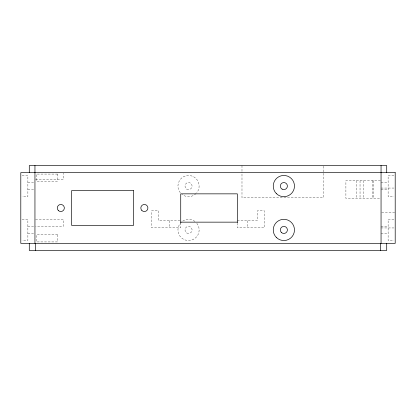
<?xml version="1.0" encoding="UTF-8"?>
<svg xmlns="http://www.w3.org/2000/svg" width="416" height="416" viewBox="0 0 416 416"><rect width="100%" height="100%" fill="white"/><g stroke="black" fill="none" stroke-linecap="round" stroke-linejoin="round"><path stroke-width="0.31" stroke-dasharray="2.08 1.56" d="M22.084 175.464L27.872 175.464L27.872 196.685L22.084 196.685M393.916 175.464L388.128 175.464L388.128 196.685L393.916 196.685M35.589 179.566L63.242 179.566L63.242 173.134M380.427 180.695L345.899 180.695L345.899 198.38L380.427 198.38M27.872 182.536L34.949 182.536M381.051 182.536L388.128 182.536M381.051 188.053L393.916 188.053M27.872 189.608L34.949 189.608M381.051 189.608L388.128 189.608M381.696 212.42L395.2 212.42M22.084 219.315L27.872 219.315L27.872 240.536L22.084 240.536M35.589 219.315L63.242 219.315L63.242 226.392L35.589 226.392M393.916 219.315L388.128 219.315L388.128 240.536L393.916 240.536M180.081 220.735L158.699 220.735L158.699 210.829L151.627 210.829L151.627 227.807L180.731 227.807L180.731 223.304M237.318 220.735L257.301 220.735L257.301 210.829L264.373 210.829L264.373 227.807L237.318 227.807L237.318 223.304M27.872 226.392L34.949 226.392M381.051 226.392L388.128 226.392M381.051 227.947L393.916 227.947M27.872 233.464L34.949 233.464M381.051 233.464L388.128 233.464M373.558 180.695L373.558 198.38M372.492 180.695L372.492 198.38M363.584 180.695L363.584 198.38M360.043 180.695L360.043 198.38M356.507 180.695L356.507 198.38M323.331 166.202L323.331 172.645M323.331 173.28L323.331 197.766L241.987 197.766L241.987 172M247.312 220.735L247.312 227.807M241.987 165.558L241.987 171.356M169.712 220.735L169.712 227.807M180.305 192.748A10.608 10.608 0 0 1 181.314 178.313A10.608 10.608 0 0 1 195.79 178.313A10.608 10.608 0 0 1 196.799 192.748M196.056 193.575A10.608 10.608 0 0 1 181.875 194.319M196.799 223.252A10.608 10.608 0 0 1 190.575 240.344A10.608 10.608 0 0 1 178.407 226.824A10.608 10.608 0 0 1 196.056 222.425M57.58 174.08L36.364 174.08L36.364 181.158L57.58 181.158L57.58 174.08M57.58 234.842L36.364 234.842L36.364 241.92L57.58 241.92L57.58 234.842M186.784 189.134A3.536 3.536 0 0 0 192.088 186.072A3.536 3.536 0 0 0 186.784 183.009A3.536 3.536 0 0 0 186.784 189.134M186.784 232.991A3.536 3.536 0 0 0 192.088 229.928A3.536 3.536 0 0 0 186.784 226.866A3.536 3.536 0 0 0 186.784 232.991"/><path stroke-width="0.62" d="M180.731 222.149L237.318 222.149M386.714 172.635L386.714 165.558L29.286 165.558L29.286 172.635M386.714 243.365L386.714 250.442L29.286 250.442L29.286 243.365M381.051 165.558L381.051 243.365M380.468 243.365L380.468 250.442M237.318 222.664L237.318 193.851L180.731 193.851L180.731 222.664M35.532 243.365L35.532 250.442M34.949 165.558L34.949 243.365M395.2 172.635L20.8 172.635L20.8 243.365L395.2 243.365L395.2 172.635M133.515 190.575L71.651 190.575L71.651 225.425L133.515 225.425L133.515 190.575M276.359 237.432A10.608 10.608 0 0 0 294.112 232.674A10.608 10.608 0 0 0 281.117 219.679A10.608 10.608 0 0 0 276.359 237.432M141.856 210.501A3.536 3.536 0 0 0 147.774 208.915A3.536 3.536 0 0 0 143.442 204.584A3.536 3.536 0 0 0 141.856 210.501M276.359 193.575A10.608 10.608 0 0 0 294.112 188.817A10.608 10.608 0 0 0 281.117 175.822A10.608 10.608 0 0 0 276.359 193.575M58.308 210.501A3.536 3.536 0 0 0 64.225 208.915A3.536 3.536 0 0 0 59.894 204.584A3.536 3.536 0 0 0 58.308 210.501M281.362 232.43A3.536 3.536 0 0 0 287.279 230.844A3.536 3.536 0 0 0 282.948 226.512A3.536 3.536 0 0 0 281.362 232.43M282.095 189.134A3.536 3.536 0 0 0 287.399 186.072A3.536 3.536 0 0 0 282.095 183.009A3.536 3.536 0 0 0 282.095 189.134"/></g></svg>
